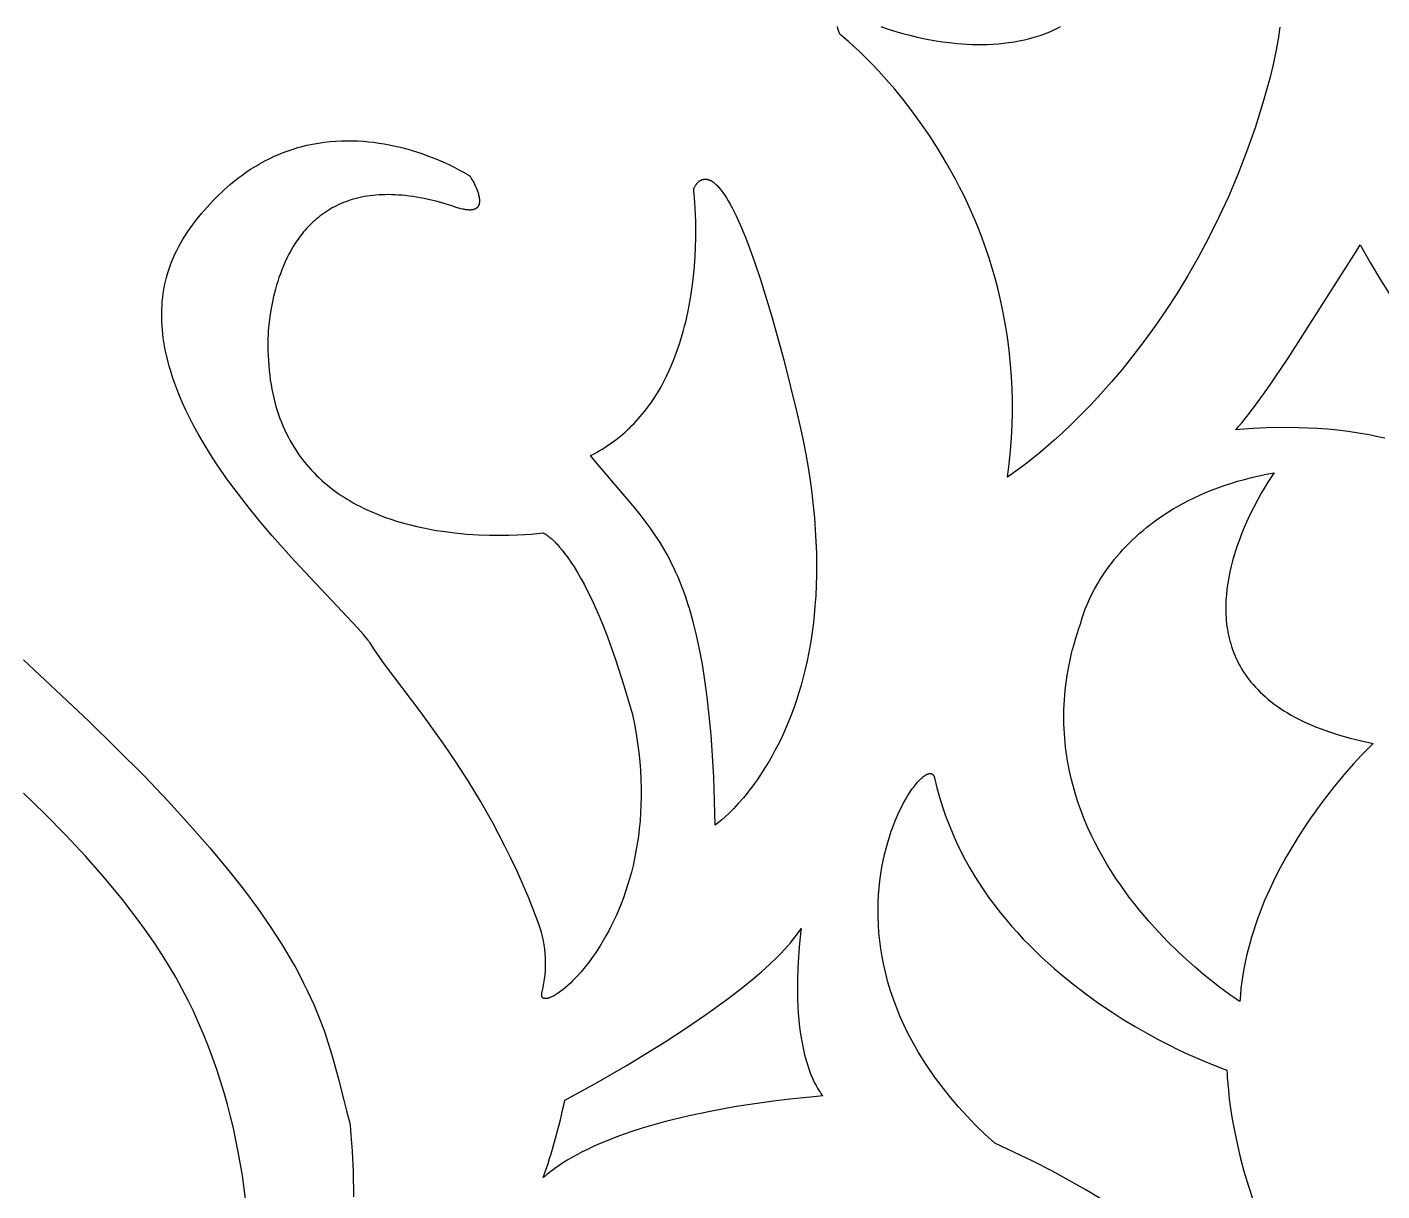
# Model space of a CAD drawing. Extents: x -3008 to 184, y 2842 to 4842.
# Drawn here: x -2462.8 to -2236.8, y 4249.7 to 4443.9 of the extents above; entities that cross this region are included whole.
import ezdxf

# ---------------------------------------------------------------- set-up
doc = ezdxf.new("R2010")
doc.units = 0
doc.layers.add('LAYER_1', color=7, linetype='CONTINUOUS')

msp = doc.modelspace()

# ---------------------------------------------------------------- linework, layer by layer
at = {"layer": 'LAYER_1'}
for points in [[(-2253.85, 4443.9), (-2254.15, 4441.87), (-2254.52, 4439.79), (-2254.97, 4437.67), (-2255.5, 4435.51), (-2256.7, 4431.22), (-2258, 4427.08), (-2259.4, 4423.09), (-2260.89, 4419.26), (-2262.44, 4415.57), (-2264.07, 4412.04), (-2265.75, 4408.65), (-2267.49, 4405.41), (-2269.26, 4402.32), (-2271.06, 4399.38), (-2272.88, 4396.57), (-2274.71, 4393.91), (-2276.54, 4391.39), (-2278.37, 4389.01), (-2280.17, 4386.77), (-2281.96, 4384.67), (-2283.7, 4382.7), (-2285.4, 4380.87), (-2287.05, 4379.17), (-2288.63, 4377.61), (-2290.14, 4376.18), (-2291.57, 4374.88), (-2292.91, 4373.71), (-2294.14, 4372.66), (-2296.27, 4370.96), (-2297.88, 4369.75), (-2298.91, 4369.03), (-2299.26, 4368.8), (-2298.99, 4371), (-2298.78, 4373.17), (-2298.62, 4375.32), (-2298.51, 4377.43), (-2298.46, 4379.51), (-2298.46, 4381.56), (-2298.51, 4383.58), (-2298.61, 4385.56), (-2298.76, 4387.52), (-2298.94, 4389.44), (-2299.18, 4391.34), (-2299.45, 4393.2), (-2299.76, 4395.02), (-2300.11, 4396.82), (-2300.49, 4398.58), (-2300.91, 4400.31), (-2301.36, 4402.01), (-2301.84, 4403.68), (-2302.35, 4405.31), (-2302.89, 4406.91), (-2303.45, 4408.48), (-2304.04, 4410.01), (-2304.65, 4411.51), (-2305.28, 4412.98), (-2305.93, 4414.41), (-2306.59, 4415.81), (-2307.27, 4417.18), (-2307.96, 4418.51), (-2309.38, 4421.07), (-2310.83, 4423.49), (-2312.3, 4425.78), (-2313.78, 4427.92), (-2315.24, 4429.93), (-2316.69, 4431.79), (-2318.09, 4433.51), (-2319.45, 4435.08), (-2320.74, 4436.51), (-2321.96, 4437.8), (-2323.09, 4438.93), (-2324.11, 4439.92), (-2325.01, 4440.76), (-2325.77, 4441.45), (-2326.86, 4442.37), (-2327.14, 4442.61), (-2327.22, 4442.66), (-2327.23, 4442.68), (-2327.24, 4442.68), (-2327.24, 4442.68), (-2327.37, 4443.01), (-2327.47, 4443.32), (-2327.57, 4443.61), (-2327.61, 4443.75), (-2327.64, 4443.88), (-2327.67, 4444.01)], [(-2320.42, 4443.98), (-2319.38, 4443.62), (-2318.63, 4443.37), (-2317.74, 4443.1), (-2316.73, 4442.81), (-2315.59, 4442.52), (-2314.35, 4442.22), (-2313.01, 4441.93), (-2311.58, 4441.67), (-2310.08, 4441.43), (-2308.5, 4441.24), (-2307.7, 4441.16), (-2306.87, 4441.09), (-2306.04, 4441.04), (-2305.19, 4441), (-2304.34, 4440.98), (-2303.48, 4440.98), (-2302.61, 4441), (-2301.73, 4441.04), (-2300.85, 4441.1), (-2299.97, 4441.18), (-2299.09, 4441.29), (-2298.2, 4441.42), (-2297.32, 4441.58), (-2296.44, 4441.77), (-2295.56, 4441.99), (-2294.69, 4442.24), (-2294.25, 4442.37), (-2293.82, 4442.51), (-2293.39, 4442.67), (-2292.96, 4442.83), (-2292.53, 4442.99), (-2292.11, 4443.17), (-2291.68, 4443.36), (-2291.26, 4443.55), (-2290.85, 4443.75), (-2290.43, 4443.97)], [(-2236.34, 4375.26), (-2237.21, 4375.46), (-2238.97, 4375.83), (-2240.73, 4376.13), (-2242.48, 4376.39), (-2244.21, 4376.6), (-2245.9, 4376.76), (-2247.56, 4376.88), (-2249.17, 4376.97), (-2250.73, 4377.03), (-2253.62, 4377.06), (-2256.15, 4377.01), (-2258.26, 4376.92), (-2259.87, 4376.81), (-2261.24, 4376.69), (-2261.24, 4376.69), (-2261, 4376.94), (-2260.74, 4377.22), (-2260.18, 4377.86), (-2259.57, 4378.61), (-2258.91, 4379.45), (-2257.46, 4381.4), (-2255.87, 4383.62), (-2252.45, 4388.65), (-2241.13, 4406.41), (-2240.44, 4407.53), (-2238.79, 4404.59), (-2237.05, 4401.69), (-2235.25, 4398.83)], [(-2463.41, 4338.27), (-2452.5, 4328.07), (-2443.3, 4318.92), (-2439.29, 4314.7), (-2435.65, 4310.71), (-2432.35, 4306.94), (-2429.39, 4303.37), (-2426.73, 4299.99), (-2424.35, 4296.79), (-2422.25, 4293.76), (-2420.39, 4290.89), (-2419.55, 4289.52), (-2418.76, 4288.17), (-2418.02, 4286.87), (-2417.33, 4285.59), (-2416.69, 4284.35), (-2416.09, 4283.13), (-2415.53, 4281.95), (-2415.02, 4280.79), (-2414.54, 4279.66), (-2414.09, 4278.55), (-2413.29, 4276.4), (-2412.6, 4274.33), (-2411.99, 4272.34), (-2410.95, 4268.51), (-2410.01, 4264.82), (-2409.53, 4263), (-2409.02, 4261.19), (-2408.95, 4260.61), (-2408.8, 4258.94), (-2408.61, 4256.31), (-2408.45, 4252.85), (-2408.38, 4248.69)], [(-2283.53, 4248.22), (-2286.2, 4249.82), (-2289, 4251.41), (-2291.91, 4252.98), (-2294.95, 4254.54), (-2298.12, 4256.08), (-2301.42, 4257.61), (-2303.05, 4259.12), (-2304.6, 4260.64), (-2306.07, 4262.16), (-2307.45, 4263.68), (-2308.76, 4265.2), (-2309.98, 4266.72), (-2311.13, 4268.24), (-2312.2, 4269.75), (-2313.2, 4271.26), (-2314.13, 4272.77), (-2314.99, 4274.27), (-2315.78, 4275.76), (-2316.51, 4277.24), (-2317.17, 4278.72), (-2317.77, 4280.18), (-2318.31, 4281.63), (-2318.8, 4283.07), (-2319.23, 4284.5), (-2319.6, 4285.92), (-2319.92, 4287.31), (-2320.19, 4288.7), (-2320.42, 4290.06), (-2320.59, 4291.41), (-2320.73, 4292.74), (-2320.82, 4294.04), (-2320.87, 4295.33), (-2320.88, 4296.59), (-2320.85, 4297.84), (-2320.79, 4299.05), (-2320.69, 4300.24), (-2320.57, 4301.41), (-2320.41, 4302.55), (-2320.23, 4303.66), (-2320.03, 4304.74), (-2319.79, 4305.79), (-2319.54, 4306.81), (-2319.27, 4307.79), (-2318.98, 4308.75), (-2318.68, 4309.67), (-2318.36, 4310.55), (-2318.02, 4311.4), (-2317.68, 4312.21), (-2317.33, 4312.98), (-2316.98, 4313.72), (-2316.62, 4314.41), (-2316.25, 4315.06), (-2315.89, 4315.67), (-2315.53, 4316.24), (-2315.17, 4316.76), (-2314.99, 4317), (-2314.81, 4317.23), (-2314.64, 4317.45), (-2314.47, 4317.66), (-2314.3, 4317.86), (-2314.13, 4318.05), (-2313.96, 4318.22), (-2313.8, 4318.38), (-2313.64, 4318.53), (-2313.49, 4318.67), (-2313.41, 4318.73), (-2313.33, 4318.79), (-2313.26, 4318.85), (-2313.19, 4318.9), (-2313.11, 4318.95), (-2313.04, 4319), (-2312.97, 4319.04), (-2312.9, 4319.08), (-2312.83, 4319.12), (-2312.77, 4319.16), (-2312.7, 4319.19), (-2312.64, 4319.22), (-2312.57, 4319.24), (-2312.51, 4319.26), (-2312.45, 4319.28), (-2312.39, 4319.29), (-2312.33, 4319.3), (-2312.28, 4319.31), (-2312.22, 4319.32), (-2312.17, 4319.32), (-2312.12, 4319.31), (-2312.07, 4319.31), (-2312.02, 4319.3), (-2311.97, 4319.28), (-2311.93, 4319.27), (-2311.88, 4319.25), (-2311.84, 4319.22), (-2311.8, 4319.2), (-2311.76, 4319.16), (-2311.72, 4319.13), (-2311.69, 4319.09), (-2311.66, 4319.05), (-2311.62, 4319), (-2311.59, 4318.96), (-2311.57, 4318.9), (-2311.54, 4318.85), (-2311.52, 4318.79), (-2311.5, 4318.72), (-2311.48, 4318.65), (-2311.46, 4318.58), (-2311.06, 4316.95), (-2310.62, 4315.35), (-2310.14, 4313.78), (-2309.61, 4312.24), (-2309.04, 4310.73), (-2308.43, 4309.26), (-2307.78, 4307.81), (-2307.1, 4306.39), (-2306.38, 4305.01), (-2305.62, 4303.65), (-2304.84, 4302.32), (-2304.03, 4301.03), (-2303.18, 4299.76), (-2302.32, 4298.52), (-2301.42, 4297.31), (-2300.51, 4296.13), (-2299.57, 4294.98), (-2298.61, 4293.86), (-2297.64, 4292.76), (-2296.65, 4291.69), (-2295.64, 4290.65), (-2294.62, 4289.64), (-2293.59, 4288.66), (-2292.56, 4287.7), (-2291.51, 4286.77), (-2290.46, 4285.87), (-2288.34, 4284.14), (-2286.22, 4282.52), (-2284.11, 4281.01), (-2282.02, 4279.6), (-2279.97, 4278.29), (-2277.97, 4277.08), (-2276.03, 4275.97), (-2274.17, 4274.95), (-2272.4, 4274.04), (-2270.74, 4273.21), (-2269.19, 4272.48), (-2266.5, 4271.29), (-2264.45, 4270.46), (-2263.14, 4269.96), (-2262.68, 4269.8), (-2262.66, 4269.23), (-2262.62, 4268.53), (-2262.55, 4267.59), (-2262.44, 4266.41), (-2262.29, 4265.01), (-2262.07, 4263.41), (-2261.79, 4261.62), (-2261.44, 4259.66), (-2261, 4257.55), (-2260.47, 4255.3), (-2259.84, 4252.93), (-2259.1, 4250.45), (-2258.24, 4247.88)], [(-2426.37, 4248.35), (-2426.91, 4252.25), (-2427.59, 4256.17), (-2427.98, 4258.13), (-2428.41, 4260.1), (-2428.88, 4262.07), (-2429.39, 4264.05), (-2429.95, 4266.01), (-2430.54, 4267.98), (-2431.18, 4269.94), (-2431.87, 4271.9), (-2432.6, 4273.85), (-2433.38, 4275.79), (-2434.21, 4277.72), (-2435.09, 4279.63), (-2436.02, 4281.54), (-2437, 4283.43), (-2438.04, 4285.31), (-2439.14, 4287.18), (-2440.3, 4289.05), (-2441.52, 4290.92), (-2442.8, 4292.77), (-2444.12, 4294.62), (-2445.5, 4296.46), (-2446.93, 4298.29), (-2449.93, 4301.93), (-2453.1, 4305.52), (-2456.42, 4309.08), (-2459.87, 4312.59), (-2463.45, 4316.05)]]:
    msp.add_lwpolyline(points, dxfattribs=at)
for points in [[(-2376.92, 4282.89, 0.147207), (-2377.46, 4294.19), (-2378.34, 4296.51), (-2379.26, 4298.77), (-2380.2, 4300.97), (-2381.16, 4303.11), (-2382.14, 4305.18), (-2383.13, 4307.2), (-2385.16, 4311.06), (-2387.21, 4314.68), (-2389.27, 4318.09), (-2391.32, 4321.26), (-2393.33, 4324.23), (-2397.15, 4329.53), (-2403.38, 4337.78), (-2404.51, 4339.39), (-2405, 4340.12), (-2405.43, 4340.82), (-2405.54, 4340.99), (-2405.66, 4341.18), (-2405.8, 4341.37), (-2405.95, 4341.57), (-2406.3, 4342.01), (-2406.69, 4342.49), (-2407.64, 4343.56), (-2418.23, 4354.79), (-2421.97, 4358.99), (-2423.85, 4361.22), (-2425.73, 4363.53), (-2427.58, 4365.91), (-2429.38, 4368.35), (-2431.1, 4370.85), (-2431.93, 4372.11), (-2432.74, 4373.39), (-2433.52, 4374.69), (-2434.27, 4375.99), (-2434.99, 4377.3), (-2435.68, 4378.61), (-2436.32, 4379.94), (-2436.93, 4381.27), (-2437.5, 4382.61), (-2438.02, 4383.95), (-2438.5, 4385.29), (-2438.93, 4386.64), (-2439.13, 4387.32), (-2439.31, 4387.99), (-2439.48, 4388.67), (-2439.63, 4389.34), (-2439.77, 4390.02), (-2439.9, 4390.69), (-2440.01, 4391.37), (-2440.11, 4392.04), (-2440.19, 4392.72), (-2440.26, 4393.39), (-2440.31, 4394.07), (-2440.34, 4394.74), (-2440.36, 4395.41), (-2440.36, 4396.08), (-2440.35, 4396.75), (-2440.32, 4397.42), (-2440.27, 4398.09), (-2440.2, 4398.76), (-2440.11, 4399.42), (-2440.01, 4400.09), (-2439.88, 4400.75), (-2439.74, 4401.41), (-2439.58, 4402.07), (-2439.39, 4402.72), (-2439.19, 4403.38), (-2438.97, 4404.03), (-2438.73, 4404.68), (-2438.46, 4405.33), (-2438.18, 4405.97), (-2437.87, 4406.61), (-2437.54, 4407.25), (-2437.19, 4407.89), (-2436.82, 4408.52), (-2436.42, 4409.15), (-2436.01, 4409.78), (-2435.56, 4410.4), (-2434.65, 4411.61), (-2433.72, 4412.76), (-2432.79, 4413.85), (-2431.85, 4414.87), (-2430.9, 4415.84), (-2430.42, 4416.3), (-2429.94, 4416.75), (-2429.45, 4417.18), (-2428.97, 4417.6), (-2428.48, 4418), (-2428, 4418.39), (-2427.51, 4418.77), (-2427.02, 4419.14), (-2426.53, 4419.49), (-2426.04, 4419.83), (-2425.55, 4420.15), (-2425.05, 4420.46), (-2424.56, 4420.76), (-2424.07, 4421.05), (-2423.57, 4421.33), (-2423.08, 4421.6), (-2422.58, 4421.85), (-2422.09, 4422.09), (-2421.59, 4422.32), (-2421.1, 4422.54), (-2420.6, 4422.75), (-2420.11, 4422.95), (-2419.61, 4423.13), (-2419.12, 4423.31), (-2418.62, 4423.48), (-2418.13, 4423.63), (-2417.64, 4423.78), (-2417.15, 4423.92), (-2416.17, 4424.16), (-2415.19, 4424.37), (-2414.22, 4424.54), (-2413.25, 4424.68), (-2412.3, 4424.79), (-2411.35, 4424.87), (-2410.41, 4424.91), (-2409.47, 4424.93), (-2408.55, 4424.93), (-2407.64, 4424.89), (-2406.74, 4424.84), (-2405.86, 4424.76), (-2404.98, 4424.66), (-2404.13, 4424.54), (-2403.28, 4424.4), (-2402.45, 4424.25), (-2401.64, 4424.08), (-2400.85, 4423.9), (-2400.07, 4423.71), (-2399.32, 4423.5), (-2398.58, 4423.29), (-2397.17, 4422.83), (-2395.85, 4422.36), (-2394.62, 4421.88), (-2393.5, 4421.4), (-2392.48, 4420.93), (-2391.58, 4420.49), (-2390.8, 4420.09), (-2390.14, 4419.73), (-2389.62, 4419.43), (-2389.24, 4419.21), (-2388.93, 4419.01), (-2388.88, 4418.92), (-2388.73, 4418.68), (-2388.52, 4418.3), (-2388.27, 4417.82), (-2388.14, 4417.55), (-2388.01, 4417.27), (-2387.88, 4416.97), (-2387.76, 4416.67), (-2387.7, 4416.51), (-2387.65, 4416.35), (-2387.6, 4416.2), (-2387.55, 4416.04), (-2387.51, 4415.89), (-2387.47, 4415.73), (-2387.44, 4415.58), (-2387.41, 4415.42), (-2387.4, 4415.35), (-2387.39, 4415.27), (-2387.38, 4415.2), (-2387.37, 4415.13), (-2387.37, 4415.05), (-2387.36, 4414.98), (-2387.36, 4414.91), (-2387.36, 4414.84), (-2387.36, 4414.77), (-2387.36, 4414.7), (-2387.37, 4414.64), (-2387.38, 4414.57), (-2387.39, 4414.5), (-2387.39, 4414.47), (-2387.4, 4414.44), (-2387.4, 4414.41), (-2387.41, 4414.38), (-2387.42, 4414.35), (-2387.43, 4414.32), (-2387.44, 4414.29), (-2387.45, 4414.26), (-2387.46, 4414.23), (-2387.47, 4414.2), (-2387.48, 4414.17), (-2387.49, 4414.14), (-2387.5, 4414.11), (-2387.51, 4414.09), (-2387.53, 4414.06), (-2387.54, 4414.03), (-2387.56, 4414.01), (-2387.57, 4413.98), (-2387.59, 4413.96), (-2387.61, 4413.93), (-2387.62, 4413.91), (-2387.64, 4413.88), (-2387.66, 4413.86), (-2387.68, 4413.84), (-2387.7, 4413.81), (-2387.72, 4413.79), (-2387.74, 4413.77), (-2387.76, 4413.75), (-2387.79, 4413.73), (-2387.81, 4413.71), (-2387.83, 4413.69), (-2387.86, 4413.67), (-2387.89, 4413.65), (-2387.91, 4413.63), (-2387.94, 4413.61), (-2387.97, 4413.6), (-2388, 4413.58), (-2388.03, 4413.56), (-2388.06, 4413.55), (-2388.09, 4413.53), (-2388.12, 4413.52), (-2388.15, 4413.51), (-2388.19, 4413.49), (-2388.22, 4413.48), (-2388.25, 4413.47), (-2388.29, 4413.46), (-2388.33, 4413.45), (-2388.37, 4413.44), (-2388.4, 4413.43), (-2388.44, 4413.42), (-2388.48, 4413.41), (-2388.52, 4413.4), (-2388.57, 4413.39), (-2388.61, 4413.39), (-2388.7, 4413.38), (-2388.79, 4413.37), (-2388.88, 4413.36), (-2388.98, 4413.36), (-2389.08, 4413.36), (-2389.19, 4413.37), (-2389.3, 4413.37), (-2389.41, 4413.38), (-2389.53, 4413.39), (-2389.65, 4413.41), (-2389.78, 4413.43), (-2389.91, 4413.45), (-2390.04, 4413.48), (-2390.18, 4413.51), (-2390.47, 4413.57), (-2390.78, 4413.66), (-2391.1, 4413.75), (-2391.44, 4413.86), (-2391.8, 4413.99), (-2393.23, 4414.43), (-2394.61, 4414.81), (-2395.94, 4415.13), (-2396.59, 4415.27), (-2397.23, 4415.39), (-2397.86, 4415.51), (-2398.48, 4415.6), (-2399.09, 4415.69), (-2399.69, 4415.76), (-2400.28, 4415.82), (-2400.86, 4415.86), (-2401.43, 4415.9), (-2401.99, 4415.92), (-2402.53, 4415.93), (-2403.07, 4415.92), (-2403.6, 4415.91), (-2404.12, 4415.88), (-2404.63, 4415.84), (-2405.13, 4415.8), (-2405.62, 4415.74), (-2406.1, 4415.67), (-2406.58, 4415.59), (-2407.04, 4415.5), (-2407.5, 4415.4), (-2407.94, 4415.29), (-2408.38, 4415.17), (-2408.81, 4415.04), (-2409.23, 4414.9), (-2409.64, 4414.75), (-2410.04, 4414.6), (-2410.43, 4414.43), (-2410.82, 4414.26), (-2411.2, 4414.08), (-2411.57, 4413.89), (-2411.93, 4413.7), (-2412.28, 4413.49), (-2412.63, 4413.28), (-2412.96, 4413.06), (-2413.29, 4412.84), (-2413.62, 4412.61), (-2413.93, 4412.37), (-2414.24, 4412.13), (-2414.54, 4411.88), (-2414.83, 4411.63), (-2415.12, 4411.37), (-2415.4, 4411.1), (-2415.67, 4410.83), (-2415.94, 4410.56), (-2416.19, 4410.28), (-2416.44, 4409.99), (-2416.69, 4409.7), (-2416.93, 4409.41), (-2417.16, 4409.12), (-2417.39, 4408.82), (-2417.61, 4408.51), (-2417.82, 4408.21), (-2418.03, 4407.9), (-2418.42, 4407.27), (-2418.79, 4406.64), (-2419.14, 4405.99), (-2419.47, 4405.35), (-2419.78, 4404.69), (-2420.07, 4404.04), (-2420.33, 4403.39), (-2420.58, 4402.73), (-2420.81, 4402.08), (-2421.02, 4401.44), (-2421.22, 4400.8), (-2421.4, 4400.16), (-2421.56, 4399.54), (-2421.71, 4398.93), (-2421.96, 4397.75), (-2422.17, 4396.64), (-2422.33, 4395.6), (-2422.45, 4394.66), (-2422.53, 4393.83), (-2422.59, 4393.12), (-2422.62, 4392.54), (-2422.65, 4391.84), (-2422.65, 4391.75), (-2422.66, 4390.85), (-2422.65, 4389.97), (-2422.62, 4389.1), (-2422.58, 4388.25), (-2422.52, 4387.42), (-2422.45, 4386.6), (-2422.36, 4385.79), (-2422.25, 4385.01), (-2422.13, 4384.23), (-2422, 4383.48), (-2421.85, 4382.73), (-2421.68, 4382.01), (-2421.5, 4381.29), (-2421.31, 4380.59), (-2421.1, 4379.91), (-2420.88, 4379.24), (-2420.65, 4378.59), (-2420.41, 4377.95), (-2420.15, 4377.32), (-2419.88, 4376.71), (-2419.6, 4376.11), (-2419.3, 4375.52), (-2419, 4374.95), (-2418.68, 4374.39), (-2418.35, 4373.84), (-2418.01, 4373.31), (-2417.67, 4372.79), (-2417.31, 4372.28), (-2416.94, 4371.78), (-2416.56, 4371.3), (-2416.18, 4370.82), (-2415.78, 4370.36), (-2415.37, 4369.92), (-2414.96, 4369.48), (-2414.54, 4369.06), (-2414.11, 4368.64), (-2413.67, 4368.24), (-2413.23, 4367.85), (-2412.78, 4367.47), (-2412.32, 4367.1), (-2411.85, 4366.74), (-2411.38, 4366.39), (-2410.91, 4366.05), (-2410.42, 4365.73), (-2409.93, 4365.41), (-2409.44, 4365.1), (-2408.94, 4364.8), (-2408.44, 4364.51), (-2407.93, 4364.23), (-2407.42, 4363.97), (-2406.38, 4363.45), (-2405.33, 4362.98), (-2404.27, 4362.53), (-2403.2, 4362.12), (-2402.13, 4361.75), (-2401.05, 4361.4), (-2399.96, 4361.08), (-2398.88, 4360.8), (-2397.8, 4360.53), (-2396.72, 4360.3), (-2395.64, 4360.09), (-2394.58, 4359.9), (-2393.52, 4359.74), (-2391.45, 4359.47), (-2389.45, 4359.28), (-2387.53, 4359.15), (-2385.71, 4359.09), (-2384.01, 4359.07), (-2382.45, 4359.08), (-2381.04, 4359.13), (-2379.8, 4359.19), (-2378.74, 4359.27), (-2377.26, 4359.41), (-2376.74, 4359.47), (-2376.74, 4359.47), (-2376.74, 4359.47), (-2376.73, 4359.47), (-2376.72, 4359.46), (-2376.69, 4359.45), (-2376.65, 4359.43), (-2376.61, 4359.41), (-2376.55, 4359.38), (-2376.48, 4359.34), (-2376.41, 4359.29), (-2376.32, 4359.24), (-2376.23, 4359.18), (-2376.12, 4359.11), (-2376.01, 4359.02), (-2375.89, 4358.93), (-2375.76, 4358.83), (-2375.62, 4358.72), (-2375.47, 4358.59), (-2375.32, 4358.46), (-2375.15, 4358.31), (-2374.98, 4358.14), (-2374.8, 4357.97), (-2374.62, 4357.78), (-2374.42, 4357.57), (-2374.01, 4357.11), (-2373.58, 4356.59), (-2373.12, 4356), (-2372.63, 4355.34), (-2372.12, 4354.61), (-2371.59, 4353.79), (-2371.04, 4352.88), (-2370.46, 4351.89), (-2369.87, 4350.81), (-2369.27, 4349.63), (-2368.64, 4348.35), (-2368.01, 4346.97), (-2367.36, 4345.47), (-2366.7, 4343.87), (-2366.02, 4342.15), (-2364.66, 4338.34), (-2363.26, 4334.02), (-2361.85, 4329.16), (-2361.52, 4327.53), (-2361.24, 4325.93), (-2361, 4324.36), (-2360.8, 4322.81), (-2360.64, 4321.29), (-2360.52, 4319.8), (-2360.45, 4318.33), (-2360.4, 4316.89), (-2360.4, 4315.48), (-2360.43, 4314.09), (-2360.49, 4312.73), (-2360.58, 4311.4), (-2360.71, 4310.09), (-2360.86, 4308.82), (-2361.05, 4307.57), (-2361.26, 4306.35), (-2361.49, 4305.15), (-2361.75, 4303.99), (-2362.03, 4302.85), (-2362.33, 4301.74), (-2362.66, 4300.66), (-2363, 4299.61), (-2363.36, 4298.59), (-2363.74, 4297.59), (-2364.13, 4296.63), (-2364.53, 4295.69), (-2364.95, 4294.78), (-2365.37, 4293.91), (-2365.81, 4293.06), (-2366.26, 4292.24), (-2366.71, 4291.45), (-2367.17, 4290.69), (-2367.63, 4289.96), (-2368.09, 4289.26), (-2368.56, 4288.6), (-2369.03, 4287.96), (-2369.49, 4287.35), (-2369.96, 4286.77), (-2370.42, 4286.23), (-2370.87, 4285.71), (-2371.32, 4285.22), (-2371.77, 4284.77), (-2372.2, 4284.35), (-2372.62, 4283.96), (-2373.03, 4283.6), (-2373.43, 4283.27), (-2373.82, 4282.97), (-2374, 4282.83), (-2374.19, 4282.71), (-2374.36, 4282.59), (-2374.54, 4282.47), (-2374.71, 4282.37), (-2374.87, 4282.27), (-2375.03, 4282.18), (-2375.19, 4282.1), (-2375.34, 4282.03), (-2375.48, 4281.97), (-2375.55, 4281.94), (-2375.62, 4281.91), (-2375.69, 4281.89), (-2375.75, 4281.86), (-2375.82, 4281.84), (-2375.88, 4281.82), (-2375.94, 4281.81), (-2376, 4281.79), (-2376.06, 4281.78), (-2376.12, 4281.77), (-2376.17, 4281.76), (-2376.23, 4281.75), (-2376.28, 4281.75), (-2376.33, 4281.74), (-2376.38, 4281.74), (-2376.43, 4281.75), (-2376.47, 4281.75), (-2376.51, 4281.75), (-2376.56, 4281.76), (-2376.6, 4281.77), (-2376.63, 4281.78), (-2376.67, 4281.8), (-2376.71, 4281.81), (-2376.74, 4281.83), (-2376.77, 4281.85), (-2376.8, 4281.87), (-2376.83, 4281.9), (-2376.85, 4281.92), (-2376.87, 4281.95), (-2376.9, 4281.98), (-2376.91, 4282.02), (-2376.93, 4282.05), (-2376.95, 4282.09), (-2376.96, 4282.13), (-2376.97, 4282.17), (-2376.98, 4282.21), (-2376.99, 4282.26), (-2376.99, 4282.3), (-2377, 4282.35), (-2377, 4282.4), (-2376.99, 4282.46), (-2376.99, 4282.51), (-2376.98, 4282.57), (-2376.98, 4282.63), (-2376.96, 4282.69), (-2376.95, 4282.76), (-2376.94, 4282.82)], [(-2376.74, 4251.87, 0.036099), (-2373.15, 4264.78), (-2368.1, 4267.55), (-2362.75, 4270.64), (-2356.38, 4274.55), (-2353.02, 4276.74), (-2349.65, 4279.04), (-2346.34, 4281.42), (-2344.74, 4282.63), (-2343.19, 4283.85), (-2341.7, 4285.07), (-2340.27, 4286.3), (-2338.92, 4287.52), (-2337.66, 4288.74), (-2337.06, 4289.35), (-2336.49, 4289.95), (-2335.95, 4290.55), (-2335.44, 4291.14), (-2334.96, 4291.73), (-2334.5, 4292.32), (-2334.08, 4292.9), (-2333.89, 4293.19), (-2333.7, 4293.47), (-2333.81, 4292.63), (-2334.04, 4290.31), (-2334.17, 4288.72), (-2334.26, 4286.89), (-2334.32, 4284.88), (-2334.32, 4282.71), (-2334.3, 4281.59), (-2334.25, 4280.45), (-2334.18, 4279.3), (-2334.08, 4278.13), (-2333.96, 4276.97), (-2333.8, 4275.8), (-2333.62, 4274.64), (-2333.39, 4273.5), (-2333.27, 4272.94), (-2333.14, 4272.38), (-2332.99, 4271.82), (-2332.84, 4271.28), (-2332.67, 4270.74), (-2332.5, 4270.21), (-2332.31, 4269.68), (-2332.12, 4269.17), (-2331.91, 4268.67), (-2331.69, 4268.18), (-2331.46, 4267.7), (-2331.21, 4267.23), (-2330.96, 4266.78), (-2330.82, 4266.55), (-2330.69, 4266.34), (-2330.55, 4266.12), (-2330.41, 4265.91), (-2330.26, 4265.7), (-2330.11, 4265.5), (-2331.58, 4265.38), (-2335.58, 4264.98), (-2338.32, 4264.65), (-2341.46, 4264.21), (-2344.9, 4263.66), (-2348.58, 4262.99), (-2352.41, 4262.18), (-2356.31, 4261.22), (-2358.26, 4260.69), (-2360.2, 4260.11), (-2362.12, 4259.5), (-2364.01, 4258.84), (-2365.85, 4258.14), (-2367.64, 4257.39), (-2368.51, 4257), (-2369.37, 4256.59), (-2370.21, 4256.18), (-2371.03, 4255.75), (-2371.83, 4255.31), (-2372.6, 4254.86), (-2373.36, 4254.39), (-2374.09, 4253.91), (-2374.79, 4253.42), (-2375.47, 4252.92), (-2376.12, 4252.4), (-2376.43, 4252.13)]]:
    msp.add_lwpolyline(points, format="xyb", close=True, dxfattribs=at)
for points in [[(-2351.63, 4416.86), (-2351.63, 4416.86), (-2351.63, 4416.86), (-2351.63, 4416.87), (-2351.62, 4416.9), (-2351.6, 4416.94), (-2351.57, 4417), (-2351.54, 4417.07), (-2351.5, 4417.15), (-2351.45, 4417.25), (-2351.39, 4417.35), (-2351.33, 4417.45), (-2351.29, 4417.5), (-2351.25, 4417.56), (-2351.22, 4417.61), (-2351.18, 4417.67), (-2351.13, 4417.73), (-2351.09, 4417.78), (-2351.04, 4417.84), (-2350.99, 4417.89), (-2350.94, 4417.94), (-2350.89, 4418), (-2350.83, 4418.05), (-2350.78, 4418.1), (-2350.75, 4418.12), (-2350.72, 4418.15), (-2350.69, 4418.17), (-2350.66, 4418.19), (-2350.62, 4418.22), (-2350.59, 4418.24), (-2350.56, 4418.26), (-2350.53, 4418.28), (-2350.49, 4418.3), (-2350.46, 4418.32), (-2350.43, 4418.34), (-2350.39, 4418.35), (-2350.36, 4418.37), (-2350.32, 4418.39), (-2350.28, 4418.4), (-2350.25, 4418.42), (-2350.21, 4418.43), (-2350.17, 4418.44), (-2350.13, 4418.46), (-2350.09, 4418.47), (-2350.05, 4418.48), (-2350.01, 4418.48), (-2349.97, 4418.49), (-2349.93, 4418.5), (-2349.89, 4418.5), (-2349.85, 4418.51), (-2349.81, 4418.51), (-2349.76, 4418.51), (-2349.72, 4418.52), (-2349.68, 4418.52), (-2349.63, 4418.51), (-2349.59, 4418.51), (-2349.54, 4418.51), (-2349.49, 4418.5), (-2349.45, 4418.49), (-2349.4, 4418.49), (-2349.35, 4418.48), (-2349.3, 4418.46), (-2349.25, 4418.45), (-2349.2, 4418.44), (-2349.15, 4418.42), (-2349.1, 4418.4), (-2349.05, 4418.39), (-2349, 4418.36), (-2348.95, 4418.34), (-2348.9, 4418.32), (-2348.84, 4418.29), (-2348.79, 4418.27), (-2348.73, 4418.24), (-2348.68, 4418.21), (-2348.62, 4418.17), (-2348.57, 4418.14), (-2348.51, 4418.1), (-2348.45, 4418.06), (-2348.4, 4418.02), (-2348.34, 4417.98), (-2348.22, 4417.89), (-2348.1, 4417.79), (-2347.98, 4417.68), (-2347.85, 4417.57), (-2347.72, 4417.44), (-2347.6, 4417.31), (-2347.46, 4417.16), (-2347.33, 4417.01), (-2347.19, 4416.85), (-2347.06, 4416.68), (-2346.92, 4416.49), (-2346.77, 4416.3), (-2346.48, 4415.88), (-2346.18, 4415.42), (-2345.87, 4414.91), (-2345.55, 4414.35), (-2345.22, 4413.74), (-2344.88, 4413.08), (-2344.53, 4412.37), (-2343.81, 4410.78), (-2343.05, 4408.95), (-2342.25, 4406.87), (-2341.41, 4404.53), (-2340.53, 4401.91), (-2338.66, 4395.78), (-2336.62, 4388.37), (-2334.41, 4379.56), (-2333.87, 4377.19), (-2333.38, 4374.88), (-2332.94, 4372.61), (-2332.56, 4370.39), (-2332.22, 4368.22), (-2331.93, 4366.09), (-2331.69, 4364.01), (-2331.5, 4361.97), (-2331.35, 4359.98), (-2331.24, 4358.04), (-2331.17, 4356.14), (-2331.14, 4354.29), (-2331.15, 4352.48), (-2331.2, 4350.71), (-2331.28, 4348.99), (-2331.4, 4347.31), (-2331.55, 4345.67), (-2331.73, 4344.08), (-2331.93, 4342.52), (-2332.17, 4341.01), (-2332.43, 4339.55), (-2332.72, 4338.12), (-2333.03, 4336.73), (-2333.37, 4335.38), (-2333.72, 4334.08), (-2334.1, 4332.81), (-2334.49, 4331.58), (-2334.89, 4330.39), (-2335.32, 4329.24), (-2335.75, 4328.13), (-2336.2, 4327.06), (-2336.66, 4326.02), (-2337.12, 4325.02), (-2337.6, 4324.06), (-2338.08, 4323.14), (-2338.56, 4322.25), (-2339.05, 4321.4), (-2339.54, 4320.58), (-2340.03, 4319.8), (-2340.52, 4319.05), (-2341, 4318.34), (-2341.48, 4317.66), (-2341.96, 4317.01), (-2342.43, 4316.4), (-2342.89, 4315.82), (-2343.34, 4315.28), (-2344.2, 4314.29), (-2345.01, 4313.42), (-2345.74, 4312.68), (-2346.4, 4312.06), (-2346.96, 4311.56), (-2347.42, 4311.17), (-2347.76, 4310.9), (-2347.97, 4310.74), (-2348.04, 4310.69), (-2348.29, 4318.69), (-2348.48, 4322.34), (-2348.73, 4325.79), (-2349.03, 4329.02), (-2349.37, 4332.06), (-2349.76, 4334.91), (-2350.18, 4337.58), (-2350.65, 4340.08), (-2351.16, 4342.42), (-2351.71, 4344.61), (-2352.29, 4346.67), (-2352.6, 4347.64), (-2352.91, 4348.58), (-2353.23, 4349.5), (-2353.56, 4350.38), (-2353.9, 4351.23), (-2354.24, 4352.06), (-2354.59, 4352.86), (-2354.95, 4353.64), (-2355.31, 4354.39), (-2355.69, 4355.13), (-2356.06, 4355.84), (-2356.45, 4356.52), (-2356.84, 4357.19), (-2357.23, 4357.85), (-2358.04, 4359.1), (-2358.87, 4360.3), (-2359.72, 4361.45), (-2360.58, 4362.57), (-2361.46, 4363.65), (-2367.91, 4371.2), (-2368.85, 4372.38), (-2368.35, 4372.64), (-2367.86, 4372.9), (-2367.38, 4373.18), (-2366.9, 4373.46), (-2366.44, 4373.75), (-2365.99, 4374.04), (-2365.54, 4374.34), (-2365.11, 4374.66), (-2364.68, 4374.97), (-2364.26, 4375.3), (-2363.85, 4375.63), (-2363.45, 4375.97), (-2363.06, 4376.31), (-2362.67, 4376.66), (-2362.3, 4377.02), (-2361.93, 4377.38), (-2361.57, 4377.75), (-2361.22, 4378.13), (-2360.87, 4378.51), (-2360.54, 4378.89), (-2360.21, 4379.28), (-2359.89, 4379.68), (-2359.27, 4380.48), (-2358.68, 4381.31), (-2358.12, 4382.15), (-2357.58, 4383), (-2357.08, 4383.87), (-2356.6, 4384.75), (-2356.15, 4385.65), (-2355.72, 4386.55), (-2355.32, 4387.47), (-2354.94, 4388.39), (-2354.59, 4389.31), (-2354.25, 4390.25), (-2353.94, 4391.18), (-2353.65, 4392.12), (-2353.39, 4393.06), (-2353.14, 4394), (-2352.91, 4394.94), (-2352.5, 4396.81), (-2352.17, 4398.66), (-2351.9, 4400.47), (-2351.68, 4402.24), (-2351.52, 4403.97), (-2351.4, 4405.62), (-2351.33, 4407.21), (-2351.29, 4408.71), (-2351.28, 4410.12), (-2351.29, 4411.42), (-2351.38, 4413.68), (-2351.49, 4415.39), (-2351.59, 4416.48)], [(-2238.29, 4324.32), (-2238.29, 4324.32), (-2238.29, 4324.32), (-2238.3, 4324.31), (-2238.35, 4324.27), (-2238.52, 4324.1), (-2239.18, 4323.44), (-2240.22, 4322.38), (-2241.56, 4320.93), (-2243.16, 4319.11), (-2244.95, 4316.94), (-2246.87, 4314.46), (-2247.86, 4313.11), (-2248.87, 4311.68), (-2249.88, 4310.18), (-2250.88, 4308.62), (-2251.88, 4306.99), (-2252.86, 4305.3), (-2253.81, 4303.55), (-2254.73, 4301.75), (-2255.61, 4299.9), (-2256.45, 4297.99), (-2257.22, 4296.04), (-2257.59, 4295.05), (-2257.94, 4294.04), (-2258.27, 4293.03), (-2258.59, 4292), (-2258.88, 4290.97), (-2259.16, 4289.93), (-2259.41, 4288.87), (-2259.64, 4287.81), (-2259.85, 4286.74), (-2260.04, 4285.66), (-2260.2, 4284.58), (-2260.34, 4283.49), (-2260.44, 4282.39), (-2260.53, 4281.28), (-2260.97, 4281.57), (-2262.23, 4282.43), (-2263.11, 4283.07), (-2264.14, 4283.85), (-2265.31, 4284.76), (-2266.59, 4285.8), (-2267.97, 4286.97), (-2269.43, 4288.26), (-2270.95, 4289.68), (-2272.52, 4291.23), (-2274.11, 4292.89), (-2275.72, 4294.68), (-2277.33, 4296.57), (-2278.12, 4297.57), (-2278.91, 4298.59), (-2279.68, 4299.63), (-2280.45, 4300.71), (-2281.2, 4301.81), (-2281.93, 4302.94), (-2282.65, 4304.1), (-2283.34, 4305.28), (-2284.01, 4306.49), (-2284.66, 4307.73), (-2285.28, 4308.99), (-2285.87, 4310.27), (-2286.43, 4311.58), (-2286.95, 4312.92), (-2287.44, 4314.28), (-2287.89, 4315.66), (-2288.3, 4317.07), (-2288.67, 4318.5), (-2289, 4319.96), (-2289.27, 4321.44), (-2289.5, 4322.94), (-2289.6, 4323.7), (-2289.68, 4324.46), (-2289.75, 4325.23), (-2289.8, 4326.01), (-2289.85, 4326.79), (-2289.87, 4327.58), (-2289.89, 4328.37), (-2289.89, 4329.17), (-2289.87, 4329.97), (-2289.84, 4330.78), (-2289.79, 4331.59), (-2289.73, 4332.41), (-2289.65, 4333.24), (-2289.56, 4334.07), (-2289.45, 4334.9), (-2289.32, 4335.74), (-2289.18, 4336.58), (-2289.02, 4337.43), (-2288.84, 4338.29), (-2288.64, 4339.15), (-2288.42, 4340.01), (-2288.19, 4340.88), (-2287.94, 4341.76), (-2287.67, 4342.64), (-2287.38, 4343.52), (-2287.07, 4344.41), (-2287.05, 4344.47), (-2287.01, 4344.63), (-2286.94, 4344.91), (-2286.83, 4345.28), (-2286.68, 4345.74), (-2286.49, 4346.29), (-2286.25, 4346.92), (-2285.96, 4347.62), (-2285.62, 4348.39), (-2285.22, 4349.22), (-2284.76, 4350.1), (-2284.23, 4351.03), (-2283.94, 4351.51), (-2283.64, 4352), (-2283.32, 4352.49), (-2282.97, 4353), (-2282.61, 4353.51), (-2282.24, 4354.03), (-2281.84, 4354.55), (-2281.42, 4355.08), (-2280.98, 4355.61), (-2280.52, 4356.14), (-2280.04, 4356.68), (-2279.54, 4357.22), (-2279.01, 4357.76), (-2278.46, 4358.29), (-2277.89, 4358.83), (-2277.3, 4359.36), (-2276.68, 4359.9), (-2276.03, 4360.42), (-2275.36, 4360.95), (-2274.67, 4361.47), (-2273.95, 4361.98), (-2273.21, 4362.49), (-2272.43, 4362.98), (-2271.63, 4363.47), (-2270.81, 4363.95), (-2269.95, 4364.43), (-2269.07, 4364.89), (-2268.15, 4365.33), (-2267.21, 4365.77), (-2266.24, 4366.19), (-2265.24, 4366.6), (-2264.21, 4366.99), (-2263.14, 4367.37), (-2262.05, 4367.73), (-2260.92, 4368.08), (-2259.76, 4368.41), (-2258.57, 4368.71), (-2257.34, 4369), (-2256.08, 4369.27), (-2254.79, 4369.52), (-2255.07, 4369.1), (-2255.41, 4368.6), (-2255.84, 4367.93), (-2256.36, 4367.08), (-2256.95, 4366.08), (-2257.59, 4364.94), (-2258.26, 4363.66), (-2258.95, 4362.27), (-2259.63, 4360.77), (-2259.96, 4359.98), (-2260.29, 4359.17), (-2260.61, 4358.34), (-2260.91, 4357.49), (-2261.21, 4356.62), (-2261.48, 4355.73), (-2261.74, 4354.83), (-2261.98, 4353.91), (-2262.19, 4352.99), (-2262.38, 4352.05), (-2262.54, 4351.1), (-2262.68, 4350.15), (-2262.78, 4349.19), (-2262.82, 4348.7), (-2262.85, 4348.22), (-2262.87, 4347.73), (-2262.88, 4347.25), (-2262.88, 4346.76), (-2262.87, 4346.28), (-2262.85, 4345.79), (-2262.83, 4345.31), (-2262.79, 4344.82), (-2262.74, 4344.34), (-2262.68, 4343.85), (-2262.6, 4343.37), (-2262.52, 4342.89), (-2262.42, 4342.4), (-2262.31, 4341.92), (-2262.19, 4341.45), (-2262.06, 4340.97), (-2261.91, 4340.49), (-2261.75, 4340.02), (-2261.58, 4339.55), (-2261.39, 4339.08), (-2261.19, 4338.62), (-2260.97, 4338.16), (-2260.74, 4337.7), (-2260.49, 4337.24), (-2260.23, 4336.79), (-2259.95, 4336.34), (-2259.66, 4335.89), (-2259.35, 4335.45), (-2259.02, 4335.01), (-2258.68, 4334.58), (-2258.32, 4334.15), (-2257.94, 4333.73), (-2257.55, 4333.31), (-2257.14, 4332.9), (-2256.71, 4332.49), (-2256.26, 4332.09), (-2255.79, 4331.69), (-2255.31, 4331.3), (-2254.8, 4330.91), (-2254.28, 4330.53), (-2253.73, 4330.16), (-2253.17, 4329.79), (-2252.58, 4329.43), (-2251.98, 4329.08), (-2251.35, 4328.73), (-2250.71, 4328.4), (-2250.04, 4328.07), (-2249.35, 4327.74), (-2248.64, 4327.43), (-2247.9, 4327.12), (-2247.15, 4326.82), (-2246.37, 4326.53), (-2245.57, 4326.25), (-2244.74, 4325.97), (-2243.89, 4325.71), (-2242.12, 4325.21), (-2240.25, 4324.75)]]:
    msp.add_lwpolyline(points, close=True, dxfattribs=at)

doc.saveas('drawing.dxf')
